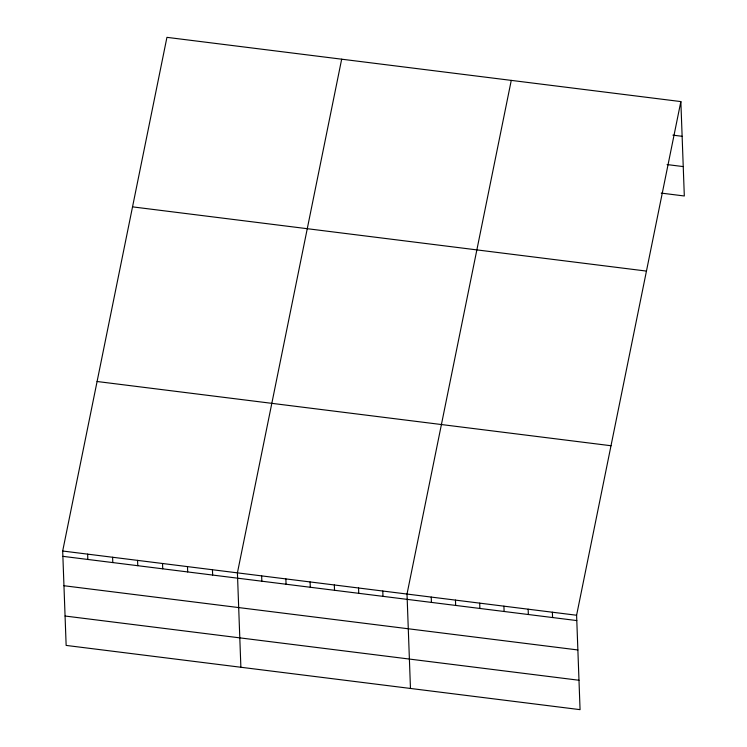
<?xml version="1.0" encoding="UTF-8"?>
<svg xmlns="http://www.w3.org/2000/svg" width="747" height="747" viewBox="0 0 747 747"><rect width="100%" height="100%" fill="white"/><g stroke="black" fill="none" stroke-linecap="round" stroke-linejoin="round"><path stroke-width="1.12" d="M680.853 101.583L576.6 615.248L580.064 709.65L66.147 645.417L62.683 551.015L166.936 37.35L680.853 101.583L684.317 195.985L661.244 193.1M341.668 59.19L237.415 572.856L240.879 667.258M511.265 80.387L407.012 594.052L410.467 688.454M672.898 135.142L682.132 136.299M667.09 164.573L683.244 166.59M132.527 206.863L646.454 271.086M97.082 381.502L611.009 445.735M62.683 551.015L576.6 615.248M62.879 556.338L576.796 620.57M63.953 585.732L577.879 649.965M65.064 616.023L578.99 680.256M552.378 612.213L552.575 617.536M528.148 609.188L528.344 614.51M503.917 606.162L504.113 611.485M479.695 603.137L479.891 608.46M455.465 600.102L455.661 605.425M431.234 597.077L431.43 602.399M382.781 591.017L382.978 596.339M358.551 587.992L358.747 593.314M334.329 584.966L334.525 590.289M310.098 581.941L310.294 587.263M285.868 578.906L286.064 584.229M261.646 575.881L261.842 581.203M212.456 569.737L212.652 575.059M187.488 566.618L187.684 571.931M162.529 563.49L162.725 568.812M137.569 560.371L137.765 565.694M112.601 557.253L112.797 562.575M87.642 554.134L87.838 559.456"/></g></svg>
